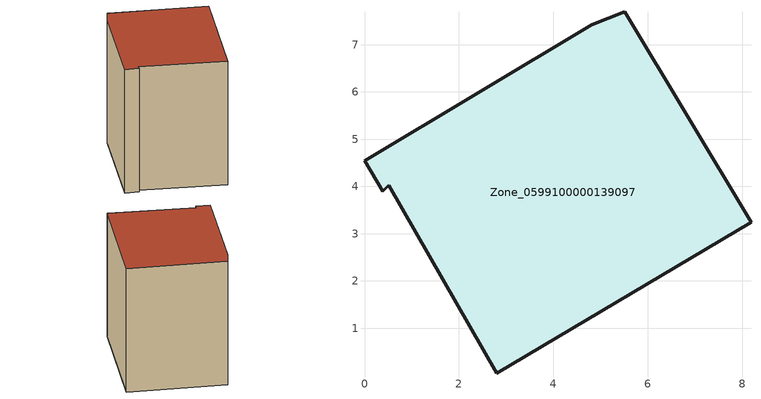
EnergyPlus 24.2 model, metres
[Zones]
Zone_0599100000139097
 floor ground (C_G): 4.81,7.42 5.51,7.7 8.18,3.24 2.79,0.04 0.52,4.02 0.39,3.9 0,4.54 z0
 wall outside (C_F): 0,4.54 0.39,3.9 0.52,4.02 2.79,0.04 8.18,3.24 5.51,7.7 4.81,7.42 0,4.54 z0:7.02
 roof outside (C_R): 5.51,7.7 4.81,7.42 0,4.54 0.39,3.9 0.52,4.02 2.79,0.04 8.18,3.24 z7.02
[BUILDING]
Pand.0599100000139097: North Axis=0; Terrain=City; Loads Convergence Tolerance Value=0.04; Temperature Convergence Tolerance Value=0.4; Solar Distribution=FullExterior; Maximum Number of Warmup Days=25; Minimum Number of Warmup Days=1
[Site:Location]
Rotterdam.The.Hague.AP_ZH_NLD Design_Conditions: Latitude=51.96; Longitude=4.45; Time Zone=1; Elevation=-4.5
[SITE:GROUNDTEMPERATURE:BUILDINGSURFACE]
18, 18, 18, 18, 18, 18, 18, 18, 18, 18, 18, 18
[MATERIAL] Thermal Absorptance=0.9; Solar Absorptance=0.7; Visible Absorptance=0.7
Name | Roughness | Thickness | Conductivity | Density | Specific Heat
G.TC.1946 | MediumSmooth | 0.15 | 1 | 540 | 1210
F.TC.1946 | Rough | 0.3 | 0.857143 | 1920 | 840
R.TC.1946 | MediumRough | 0.2 | 0.909091 | 1500 | 1000
[CONSTRUCTION]
C_G: G.TC.1946
C_F: F.TC.1946
C_R: R.TC.1946
[ZONE]
Zone_0599100000139097: Type=1; Multiplier=1; Ceiling Height=Autocalculate; Volume=Autocalculate; Floor Area=autocalculate; Part of Total Floor Area=Yes
[ZONEINFILTRATION:DESIGNFLOWRATE]
Infil_Zone_0599100000139097: Zone or ZoneList or Space or SpaceList=Zone_0599100000139097; Schedule=AlwaysOn; Design Flow Rate Calculation Method=Flow/Area; Flow Rate per Floor Area=0.003; Constant Term Coefficient=1; Temperature Term Coefficient=0; Velocity Term Coefficient=0; Velocity Squared Term Coefficient=0
[HVACTEMPLATE:ZONE:IDEALLOADSAIRSYSTEM]
Zone_0599100000139097: Maximum Heating Supply Air Temperature=50; Minimum Cooling Supply Air Temperature=13; Maximum Heating Supply Air Humidity Ratio=0.0156; Minimum Cooling Supply Air Humidity Ratio=0.0077; Heating Limit=NoLimit; Cooling Limit=NoLimit; Dehumidification Control Type=ConstantSensibleHeatRatio; Cooling Sensible Heat Ratio=0.7; Dehumidification Setpoint=60; Humidification Control Type=None; Humidification Setpoint=30; Outdoor Air Method=None; Outdoor Air Flow Rate per Person=0.00944; Outdoor Air Flow Rate per Zone Floor Area=0; Outdoor Air Flow Rate per Zone=0; Demand Controlled Ventilation Type=None; Outdoor Air Economizer Type=NoEconomizer; Heat Recovery Type=None; Sensible Heat Recovery Effectiveness=0.7; Latent Heat Recovery Effectiveness=0.65
[ZONECONTROL:THERMOSTAT]
ThermostatControl_Zone_0599100000139097: Zone or ZoneList=Zone_0599100000139097; Control Type Schedule=DualSetpointControlType; Control 1=Thermostat_Zone_0599100000139097; Temperature Difference Between Cutout And Setpoint=0
[THERMOSTATSETPOINT:DUALSETPOINT]
Thermostat_Zone_0599100000139097: Heating Setpoint Temperature Schedule=HeatingSetpoint_Zone_0599100000139097; Cooling Setpoint Temperature Schedule=CoolingSetpoint_Zone_0599100000139097
[SCHEDULE:COMPACT]
HeatingSetpoint_Zone_0599100000139097: Through: 12/31, For: AllDays, Until: 24:00, 21
CoolingSetpoint_Zone_0599100000139097: Through: 12/31, For: AllDays, Until: 24:00, 24
DualSetpointControlType: Through: 12/31, For: AllDays, Until: 24:00, 4
AlwaysOn: Through: 12/31, For: AllDays, Until: 24:00, 1
